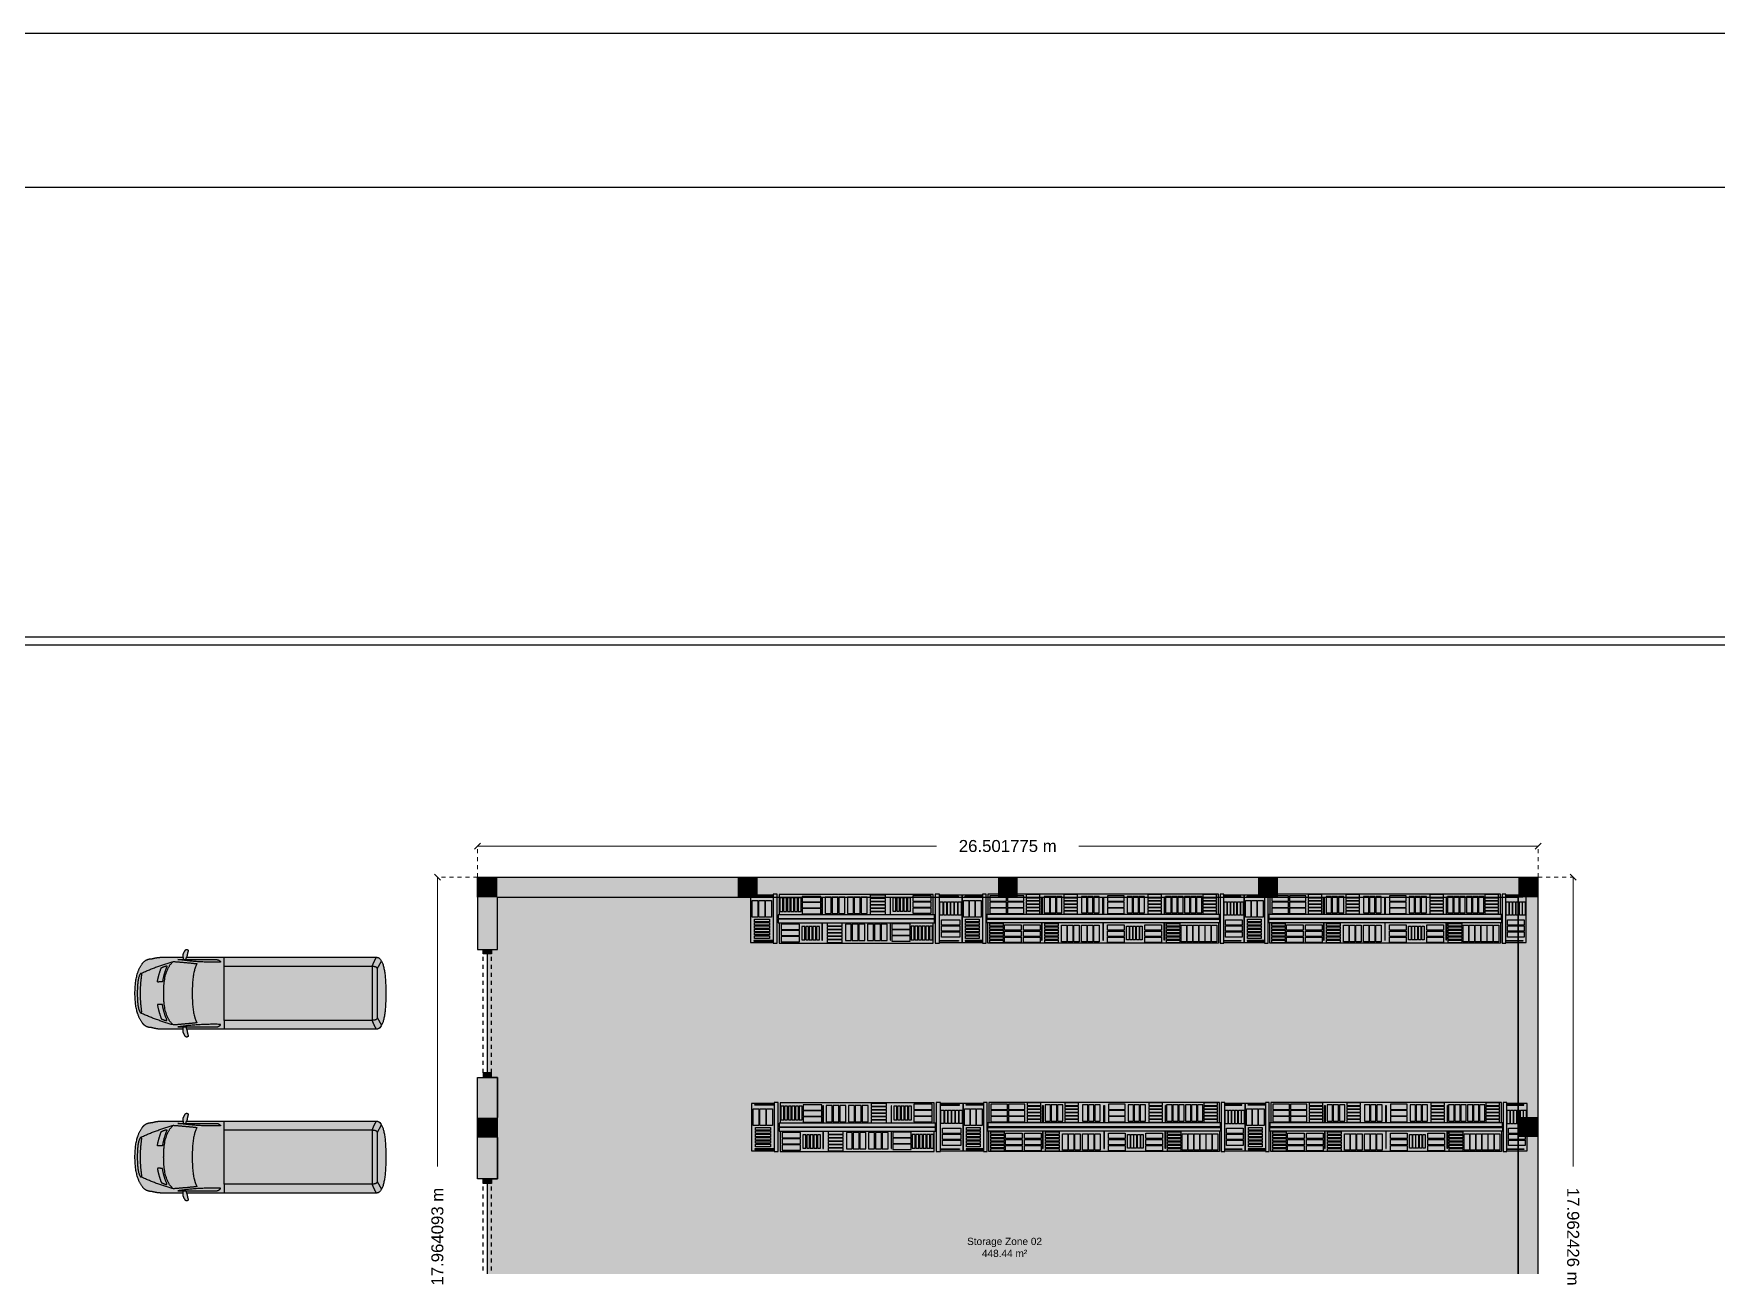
# Model space of a CAD drawing. Header units: metres. Extents: x -17 to 580, y -130 to 19.
# Drawn here: x 54.97 to 97.01, y -24.06 to 6.72 of the extents above; entities that cross this region are included whole.
import ezdxf

# ---------------------------------------------------------------- set-up
doc = ezdxf.new("R2010")
doc.units = ezdxf.units.M
for name, pattern in [('Column 50x50', [0]), ('Dash Line', [0.0009525, 0.000635, -0.0003175]), ('Default Wall', [0]), ('Grey Dimension_ExtLine', [0.0025, 0, -0.0025]), ('Light Grey Page Line', [0]), ('Page Lines', [0]), ('Storage Zone 02', [0]), ('Style Black Lines_4', [0]), ('Style Border  Fill_1', [0]), ('Style Border  Fill_4', [0]), ('Style Grey Lines_2', [0])]:
    doc.linetypes.add(name, pattern=pattern)
for name, color, linetype, true_color in [('Annotations', 7, 'Continuous', 0x7a8bf7), ('Furniture', 7, 'Continuous', 0x7a8bf7), ('Imported blocks', 7, 'Continuous', 0x7a8bf7), ('Page Layout', 7, 'Continuous', 0xe0e0e0), ('Walls', 7, 'Continuous', 0xc7c7c7), ('Zones', 7, 'Continuous', 0x7a8bf7)]:
    doc.layers.add(name, color=color, linetype=linetype, true_color=true_color)
doc.styles.add('Default Tag', font='', dxfattribs={"height": 0.18})
doc.styles.add('Grey Dimension', font='', dxfattribs={"height": 0.3})
doc.styles.get('Default Tag').set_extended_font_data('arial')
doc.styles.get('Grey Dimension').set_extended_font_data('arial')
doc.dimstyles.new('Grey Dimension', dxfattribs={"dimtxt": 0.3, "dimasz": 0.15, "dimexe": 0, "dimexo": 0, "dimgap": 0.25, "dimtad": 0, "dimtih": 1, "dimtoh": 1, "dimdec": 6, "dimrnd": 1e-06, "dimzin": 0, "dimdsep": 46, "dimtxsty": 'Grey Dimension', "dimblk": 'OBLIQUE', "dimcen": 0.09, "dimadec": 0, "dimazin": 0, "dimtfac": 1, "dimtdec": 4, "dimtix": 1, "dimtofl": 0, "dimtmove": 2, "dimatfit": 3, "dimfxl": 1, "dimtolj": 1, "dimtzin": 0, "dimlwd": 5, "dimlwe": 5, "dimarcsym": 0})

# ---------------------------------------------------------------- blocks, each defined once
blk = doc.blocks.new('_Oblique')
at = {"color": 0, "linetype": 'ByBlock', "lineweight": -2}
blk.add_line((-0.5, -0.5), (0.5, 0.5), dxfattribs=at)
blk = doc.blocks.new('*D170')
at = {"layer": 'Annotations', "color": 0, "linetype": 'Grey Dimension_ExtLine', "lineweight": 5}
for p, q in [((66.053, -14.36), (66.053, -13.58)), ((92.555, -14.361), (92.555, -13.581))]:
    blk.add_line(p, q, dxfattribs=at)
at = {"layer": 'Annotations', "color": 0, "lineweight": 5}
for p, q in [((66.053, -13.58), (77.526, -13.58)), ((92.555, -13.581), (81.083, -13.58))]:
    blk.add_line(p, q, dxfattribs=at)
at = {"layer": 'Defpoints', "color": 0}
for p in [(92.555, -13.581), (66.053, -14.36), (92.555, -14.361)]:
    blk.add_point(p, dxfattribs=at)
at = {"layer": 'Annotations', "color": 0, "lineweight": 5, "xscale": 0.15, "yscale": 0.15, "zscale": 0.15}
for p, rotation in [((66.053, -13.58), 179.9973337882142), ((92.555, -13.581), 359.9973337882142)]:
    blk.add_blockref('_Oblique', p, dxfattribs=dict(at, rotation=rotation))
at = {"layer": 'Annotations', "color": 0, "insert": (79.304, -13.58), "char_height": 0.3, "attachment_point": 5, "rotation": 359.9973, "style": 'Grey Dimension'}
blk.add_mtext('\\A1;26.501775 m', dxfattribs=at)
blk = doc.blocks.new('Opening')
at = {"layer": 'Walls', "transparency": 33554483}
for points in [[(-1.5, -0.106), (-1.393, -0.106), (-1.393, 0.106), (-1.5, 0.106), (-1.5, -0.106)], [(1.5, -0.106), (1.393, -0.106), (1.393, 0.106), (1.5, 0.106), (1.5, -0.106)]]:
    blk.add_hatch(color=256, dxfattribs=at).paths.add_polyline_path(points, flags=0)
at = {"layer": 'Walls', "linetype": 'Style Border  Fill_4'}
for points in [[(-1.5, -0.106), (-1.393, -0.106), (-1.393, 0.106), (-1.5, 0.106), (-1.5, -0.106)], [(1.5, -0.106), (1.393, -0.106), (1.393, 0.106), (1.5, 0.106), (1.5, -0.106)]]:
    blk.add_lwpolyline(points, close=True, dxfattribs=at)
at = {"layer": 'Walls', "linetype": 'Dash Line'}
for points in [[(-1.393, 0.106), (1.393, 0.106)], [(-1.393, -0.106), (1.393, -0.106)]]:
    blk.add_lwpolyline(points, dxfattribs=at)
blk = doc.blocks.new('Retail shelving double L')
at = {"layer": 'Imported blocks', "transparency": 33554483}
for points in [[(0.627, 4.234), (0.12, 4.234), (0.12, 3.052), (0.627, 3.052), (0.627, 3.027), (0.72, 3.027), (0.72, 4.258), (0.627, 4.258), (0.627, 4.234)], [(0.76, 3.749), (0.76, 4.257), (6.522, 4.257), (6.522, 3.749), (6.547, 3.749), (6.547, 3.657), (0.736, 3.657), (0.736, 3.749), (0.76, 3.749)], [(6.658, 3.052), (7.165, 3.052), (7.165, 4.234), (6.658, 4.234), (6.658, 4.258), (6.565, 4.258), (6.565, 3.027), (6.658, 3.027), (6.658, 3.052)], [(0.76, 3.536), (0.76, 3.029), (6.522, 3.029), (6.522, 3.536), (6.547, 3.536), (6.547, 3.629), (0.736, 3.629), (0.736, 3.536), (0.76, 3.536)]]:
    blk.add_hatch(color=256, dxfattribs=at).paths.add_polyline_path(points, flags=0)
at = {"layer": 'Imported blocks', "linetype": 'Style Border  Fill_1'}
for points in [[(0.627, 4.234), (0.12, 4.234), (0.12, 3.052), (0.627, 3.052), (0.627, 3.027), (0.72, 3.027), (0.72, 4.258), (0.627, 4.258), (0.627, 4.234)], [(0.76, 3.749), (0.76, 4.257), (6.522, 4.257), (6.522, 3.749), (6.547, 3.749), (6.547, 3.657), (0.736, 3.657), (0.736, 3.749), (0.76, 3.749)], [(6.658, 3.052), (7.165, 3.052), (7.165, 4.234), (6.658, 4.234), (6.658, 4.258), (6.565, 4.258), (6.565, 3.027), (6.658, 3.027), (6.658, 3.052)], [(0.76, 3.536), (0.76, 3.029), (6.522, 3.029), (6.522, 3.536), (6.547, 3.536), (6.547, 3.629), (0.736, 3.629), (0.736, 3.536), (0.76, 3.536)]]:
    blk.add_lwpolyline(points, close=True, dxfattribs=at)
at = {"layer": 'Imported blocks', "linetype": 'Style Black Lines_4'}
for points in [[(0.627, 4.191), (0.199, 4.191), (0.199, 4.204), (0.627, 4.204)], [(0.627, 4.234), (0.627, 3.052)], [(6.658, 3.052), (6.658, 4.234)], [(6.658, 4.191), (7.086, 4.191), (7.086, 4.204), (6.658, 4.204)], [(2.105, 3.749), (2.105, 4.178), (2.118, 4.178), (2.118, 3.749)], [(3.648, 3.749), (3.648, 4.178), (3.635, 4.178), (3.635, 3.749)], [(5.178, 3.749), (5.178, 4.178), (5.165, 4.178), (5.165, 3.749)], [(0.76, 3.749), (6.522, 3.749)], [(0.76, 3.536), (6.522, 3.536)], [(2.105, 3.536), (2.105, 3.108), (2.118, 3.108), (2.118, 3.536)], [(3.648, 3.536), (3.648, 3.108), (3.635, 3.108), (3.635, 3.536)], [(5.178, 3.536), (5.178, 3.108), (5.165, 3.108), (5.165, 3.536)], [(0.627, 3.094), (0.199, 3.094), (0.199, 3.081), (0.627, 3.081)], [(6.658, 3.094), (7.086, 3.094), (7.086, 3.081), (6.658, 3.081)]]:
    blk.add_lwpolyline(points, dxfattribs=at)
at = {"layer": 'Imported blocks', "linetype": 'Style Grey Lines_2'}
for points in [[(0.8, 3.809), (0.8, 4.224), (0.933, 4.224), (0.933, 3.809), (0.8, 3.809)], [(0.953, 3.809), (0.953, 4.224), (1.087, 4.224), (1.087, 3.809), (0.953, 3.809)], [(1.103, 3.809), (1.103, 4.224), (1.237, 4.224), (1.237, 3.809), (1.103, 3.809)], [(1.257, 3.809), (1.257, 4.224), (1.39, 4.224), (1.39, 3.809), (1.257, 3.809)], [(1.41, 3.809), (1.41, 4.224), (1.544, 4.224), (1.544, 3.809), (1.41, 3.809)], [(1.56, 3.809), (1.56, 4.224), (1.694, 4.224), (1.694, 3.809), (1.56, 3.809)], [(2.061, 4.178), (1.724, 4.178), (1.724, 4.244), (2.061, 4.244), (2.061, 4.178)], [(2.599, 4.102), (2.185, 4.102), (2.185, 4.235), (2.599, 4.235), (2.599, 4.102)], [(3.531, 4.102), (3.117, 4.102), (3.117, 4.235), (3.531, 4.235), (3.531, 4.102)], [(3.742, 3.809), (3.742, 4.224), (3.876, 4.224), (3.876, 3.809), (3.742, 3.809)], [(3.896, 3.809), (3.896, 4.224), (4.029, 4.224), (4.029, 3.809), (3.896, 3.809)], [(4.046, 3.809), (4.046, 4.224), (4.18, 4.224), (4.18, 3.809), (4.046, 3.809)], [(4.242, 3.809), (4.242, 4.224), (4.376, 4.224), (4.376, 3.809), (4.242, 3.809)], [(4.396, 3.809), (4.396, 4.224), (4.529, 4.224), (4.529, 3.809), (4.396, 3.809)], [(4.546, 3.809), (4.546, 4.224), (4.679, 4.224), (4.679, 3.809), (4.546, 3.809)], [(5.101, 4.178), (4.764, 4.178), (4.764, 4.244), (5.101, 4.244), (5.101, 4.178)], [(5.632, 4.102), (5.217, 4.102), (5.217, 4.235), (5.632, 4.235), (5.632, 4.102)], [(6.101, 4.102), (5.687, 4.102), (5.687, 4.235), (6.101, 4.235), (6.101, 4.102)], [(6.472, 4.178), (6.135, 4.178), (6.135, 4.244), (6.472, 4.244), (6.472, 4.178)], [(0.168, 4.105), (0.583, 4.105), (0.583, 3.971), (0.168, 3.971), (0.168, 4.105)], [(0.168, 3.951), (0.583, 3.951), (0.583, 3.818), (0.168, 3.818), (0.168, 3.951)], [(0.168, 3.801), (0.583, 3.801), (0.583, 3.668), (0.168, 3.668), (0.168, 3.801)], [(2.061, 4.096), (1.724, 4.096), (1.724, 4.162), (2.061, 4.162), (2.061, 4.096)], [(2.061, 4.012), (1.724, 4.012), (1.724, 4.077), (2.061, 4.077), (2.061, 4.012)], [(2.061, 3.932), (1.724, 3.932), (1.724, 3.998), (2.061, 3.998), (2.061, 3.932)], [(2.061, 3.85), (1.724, 3.85), (1.724, 3.915), (2.061, 3.915), (2.061, 3.85)], [(2.061, 3.765), (1.724, 3.765), (1.724, 3.831), (2.061, 3.831), (2.061, 3.765)], [(2.599, 3.951), (2.185, 3.951), (2.185, 4.085), (2.599, 4.085), (2.599, 3.951)], [(2.599, 3.798), (2.185, 3.798), (2.185, 3.932), (2.599, 3.932), (2.599, 3.798)], [(2.727, 4.171), (2.727, 3.833), (2.662, 3.833), (2.662, 4.171), (2.727, 4.171)], [(2.81, 4.171), (2.81, 3.833), (2.744, 3.833), (2.744, 4.171), (2.81, 4.171)], [(2.894, 4.171), (2.894, 3.833), (2.828, 3.833), (2.828, 4.171), (2.894, 4.171)], [(2.973, 4.171), (2.973, 3.833), (2.908, 3.833), (2.908, 4.171), (2.973, 4.171)], [(3.056, 4.171), (3.056, 3.833), (2.99, 3.833), (2.99, 4.171), (3.056, 4.171)], [(3.531, 3.951), (3.117, 3.951), (3.117, 4.085), (3.531, 4.085), (3.531, 3.951)], [(3.531, 3.798), (3.117, 3.798), (3.117, 3.932), (3.531, 3.932), (3.531, 3.798)], [(5.101, 4.096), (4.764, 4.096), (4.764, 4.162), (5.101, 4.162), (5.101, 4.096)], [(5.101, 4.012), (4.764, 4.012), (4.764, 4.077), (5.101, 4.077), (5.101, 4.012)], [(5.101, 3.932), (4.764, 3.932), (4.764, 3.998), (5.101, 3.998), (5.101, 3.932)], [(5.101, 3.85), (4.764, 3.85), (4.764, 3.915), (5.101, 3.915), (5.101, 3.85)], [(5.101, 3.765), (4.764, 3.765), (4.764, 3.831), (5.101, 3.831), (5.101, 3.765)], [(5.632, 3.951), (5.217, 3.951), (5.217, 4.085), (5.632, 4.085), (5.632, 3.951)], [(5.632, 3.798), (5.217, 3.798), (5.217, 3.932), (5.632, 3.932), (5.632, 3.798)], [(6.101, 3.951), (5.687, 3.951), (5.687, 4.085), (6.101, 4.085), (6.101, 3.951)], [(6.101, 3.798), (5.687, 3.798), (5.687, 3.932), (6.101, 3.932), (6.101, 3.798)], [(6.472, 4.096), (6.135, 4.096), (6.135, 4.162), (6.472, 4.162), (6.472, 4.096)], [(6.472, 4.012), (6.135, 4.012), (6.135, 4.077), (6.472, 4.077), (6.472, 4.012)], [(6.472, 3.932), (6.135, 3.932), (6.135, 3.998), (6.472, 3.998), (6.472, 3.932)], [(6.472, 3.85), (6.135, 3.85), (6.135, 3.915), (6.472, 3.915), (6.472, 3.85)], [(6.472, 3.765), (6.135, 3.765), (6.135, 3.831), (6.472, 3.831), (6.472, 3.765)], [(6.739, 4.135), (7.077, 4.135), (7.077, 4.069), (6.739, 4.069), (6.739, 4.135)], [(6.739, 4.051), (7.077, 4.051), (7.077, 3.985), (6.739, 3.985), (6.739, 4.051)], [(6.739, 3.968), (7.077, 3.968), (7.077, 3.902), (6.739, 3.902), (6.739, 3.968)], [(6.739, 3.889), (7.077, 3.889), (7.077, 3.823), (6.739, 3.823), (6.739, 3.889)], [(6.739, 3.804), (7.077, 3.804), (7.077, 3.739), (6.739, 3.739), (6.739, 3.804)], [(0.204, 3.559), (0.204, 3.221), (0.138, 3.221), (0.138, 3.559), (0.204, 3.559)], [(0.286, 3.559), (0.286, 3.221), (0.22, 3.221), (0.22, 3.559), (0.286, 3.559)], [(0.37, 3.559), (0.37, 3.221), (0.305, 3.221), (0.305, 3.559), (0.37, 3.559)], [(0.45, 3.559), (0.45, 3.221), (0.384, 3.221), (0.384, 3.559), (0.45, 3.559)], [(0.532, 3.559), (0.532, 3.221), (0.466, 3.221), (0.466, 3.559), (0.532, 3.559)], [(0.617, 3.559), (0.617, 3.221), (0.551, 3.221), (0.551, 3.559), (0.617, 3.559)], [(0.811, 3.454), (1.149, 3.454), (1.149, 3.52), (0.811, 3.52), (0.811, 3.454)], [(0.811, 3.372), (1.149, 3.372), (1.149, 3.438), (0.811, 3.438), (0.811, 3.372)], [(1.171, 3.5), (1.171, 3.085), (1.304, 3.085), (1.304, 3.5), (1.171, 3.5)], [(1.324, 3.5), (1.324, 3.085), (1.458, 3.085), (1.458, 3.5), (1.324, 3.5)], [(1.474, 3.5), (1.474, 3.085), (1.608, 3.085), (1.608, 3.5), (1.474, 3.5)], [(1.64, 3.5), (1.64, 3.085), (1.774, 3.085), (1.774, 3.5), (1.64, 3.5)], [(1.794, 3.5), (1.794, 3.085), (1.927, 3.085), (1.927, 3.5), (1.794, 3.5)], [(1.944, 3.5), (1.944, 3.085), (2.078, 3.085), (2.078, 3.5), (1.944, 3.5)], [(2.182, 3.454), (2.52, 3.454), (2.52, 3.52), (2.182, 3.52), (2.182, 3.454)], [(2.182, 3.372), (2.52, 3.372), (2.52, 3.438), (2.182, 3.438), (2.182, 3.372)], [(2.604, 3.5), (2.604, 3.085), (2.738, 3.085), (2.738, 3.5), (2.604, 3.5)], [(2.757, 3.5), (2.757, 3.085), (2.891, 3.085), (2.891, 3.5), (2.757, 3.5)], [(2.908, 3.5), (2.908, 3.085), (3.041, 3.085), (3.041, 3.5), (2.908, 3.5)], [(3.115, 3.377), (3.529, 3.377), (3.529, 3.511), (3.115, 3.511), (3.115, 3.377)], [(3.741, 3.5), (3.741, 3.085), (3.875, 3.085), (3.875, 3.5), (3.741, 3.5)], [(3.895, 3.5), (3.895, 3.085), (4.028, 3.085), (4.028, 3.5), (3.895, 3.5)], [(4.045, 3.5), (4.045, 3.085), (4.178, 3.085), (4.178, 3.5), (4.045, 3.5)], [(4.282, 3.454), (4.62, 3.454), (4.62, 3.52), (4.282, 3.52), (4.282, 3.454)], [(4.282, 3.372), (4.62, 3.372), (4.62, 3.438), (4.282, 3.438), (4.282, 3.372)], [(4.673, 3.5), (4.673, 3.085), (4.806, 3.085), (4.806, 3.5), (4.673, 3.5)], [(4.826, 3.5), (4.826, 3.085), (4.96, 3.085), (4.96, 3.5), (4.826, 3.5)], [(4.976, 3.5), (4.976, 3.085), (5.11, 3.085), (5.11, 3.5), (4.976, 3.5)], [(5.222, 3.454), (5.56, 3.454), (5.56, 3.52), (5.222, 3.52), (5.222, 3.454)], [(5.222, 3.372), (5.56, 3.372), (5.56, 3.438), (5.222, 3.438), (5.222, 3.372)], [(5.618, 3.377), (6.032, 3.377), (6.032, 3.511), (5.618, 3.511), (5.618, 3.377)], [(6.058, 3.377), (6.472, 3.377), (6.472, 3.511), (6.058, 3.511), (6.058, 3.377)], [(6.691, 3.192), (6.691, 3.606), (6.825, 3.606), (6.825, 3.192), (6.691, 3.192)], [(6.739, 3.722), (7.077, 3.722), (7.077, 3.656), (6.739, 3.656), (6.739, 3.722)], [(6.845, 3.192), (6.845, 3.606), (6.978, 3.606), (6.978, 3.192), (6.845, 3.192)], [(6.995, 3.192), (6.995, 3.606), (7.128, 3.606), (7.128, 3.192), (6.995, 3.192)], [(0.811, 3.287), (1.149, 3.287), (1.149, 3.353), (0.811, 3.353), (0.811, 3.287)], [(0.811, 3.208), (1.149, 3.208), (1.149, 3.274), (0.811, 3.274), (0.811, 3.208)], [(0.811, 3.126), (1.149, 3.126), (1.149, 3.191), (0.811, 3.191), (0.811, 3.126)], [(0.811, 3.041), (1.149, 3.041), (1.149, 3.107), (0.811, 3.107), (0.811, 3.041)], [(2.182, 3.287), (2.52, 3.287), (2.52, 3.353), (2.182, 3.353), (2.182, 3.287)], [(2.182, 3.208), (2.52, 3.208), (2.52, 3.274), (2.182, 3.274), (2.182, 3.208)], [(2.182, 3.126), (2.52, 3.126), (2.52, 3.191), (2.182, 3.191), (2.182, 3.126)], [(2.182, 3.041), (2.52, 3.041), (2.52, 3.107), (2.182, 3.107), (2.182, 3.041)], [(3.115, 3.227), (3.529, 3.227), (3.529, 3.361), (3.115, 3.361), (3.115, 3.227)], [(3.115, 3.074), (3.529, 3.074), (3.529, 3.207), (3.115, 3.207), (3.115, 3.074)], [(4.282, 3.287), (4.62, 3.287), (4.62, 3.353), (4.282, 3.353), (4.282, 3.287)], [(4.282, 3.208), (4.62, 3.208), (4.62, 3.274), (4.282, 3.274), (4.282, 3.208)], [(4.282, 3.126), (4.62, 3.126), (4.62, 3.191), (4.282, 3.191), (4.282, 3.126)], [(4.282, 3.041), (4.62, 3.041), (4.62, 3.107), (4.282, 3.107), (4.282, 3.041)], [(5.222, 3.287), (5.56, 3.287), (5.56, 3.353), (5.222, 3.353), (5.222, 3.287)], [(5.222, 3.208), (5.56, 3.208), (5.56, 3.274), (5.222, 3.274), (5.222, 3.208)], [(5.222, 3.126), (5.56, 3.126), (5.56, 3.191), (5.222, 3.191), (5.222, 3.126)], [(5.222, 3.041), (5.56, 3.041), (5.56, 3.107), (5.222, 3.107), (5.222, 3.041)], [(5.618, 3.227), (6.032, 3.227), (6.032, 3.361), (5.618, 3.361), (5.618, 3.227)], [(5.618, 3.074), (6.032, 3.074), (6.032, 3.207), (5.618, 3.207), (5.618, 3.074)], [(6.058, 3.227), (6.472, 3.227), (6.472, 3.361), (6.058, 3.361), (6.058, 3.227)], [(6.058, 3.074), (6.472, 3.074), (6.472, 3.207), (6.058, 3.207), (6.058, 3.074)]]:
    blk.add_lwpolyline(points, close=True, dxfattribs=at)
blk = doc.blocks.new('*D196')
at = {"layer": 'Annotations', "color": 0, "linetype": 'Grey Dimension_ExtLine', "lineweight": 5}
for p, q in [((92.555, -14.361), (93.429, -14.361)), ((92.555, -32.323), (93.429, -32.323))]:
    blk.add_line(p, q, dxfattribs=at)
at = {"layer": 'Annotations', "color": 0, "lineweight": 5}
for p, q in [((93.429, -14.361), (93.429, -21.585)), ((93.429, -32.323), (93.429, -25.099))]:
    blk.add_line(p, q, dxfattribs=at)
at = {"layer": 'Defpoints', "color": 0}
for p in [(92.555, -14.361), (92.555, -32.323), (93.429, -32.323)]:
    blk.add_point(p, dxfattribs=at)
at = {"layer": 'Annotations', "color": 0, "lineweight": 5, "xscale": 0.15, "yscale": 0.15, "zscale": 0.15}
for p, rotation in [((93.429, -14.361), 89.99999999999997), ((93.429, -32.323), 269.9999999999999)]:
    blk.add_blockref('_Oblique', p, dxfattribs=dict(at, rotation=rotation))
at = {"layer": 'Annotations', "color": 0, "insert": (93.429, -23.342), "char_height": 0.3, "attachment_point": 5, "rotation": 270, "style": 'Grey Dimension'}
blk.add_mtext('\\A1;17.962426 m', dxfattribs=at)
blk = doc.blocks.new('Retail shelving double M')
at = {"layer": 'Imported blocks', "transparency": 33554483}
for points in [[(0.627, 3.086), (0.12, 3.086), (0.12, 1.904), (0.627, 1.904), (0.627, 1.879), (0.72, 1.879), (0.72, 3.11), (0.627, 3.11), (0.627, 3.086)], [(4.223, 2.6), (4.223, 3.108), (0.766, 3.108), (0.766, 2.6), (0.741, 2.6), (0.741, 2.508), (4.247, 2.508), (4.247, 2.6), (4.223, 2.6)], [(4.362, 1.904), (4.869, 1.904), (4.869, 3.086), (4.362, 3.086), (4.362, 3.11), (4.269, 3.11), (4.269, 1.879), (4.362, 1.879), (4.362, 1.904)], [(0.766, 2.396), (0.766, 1.889), (4.223, 1.889), (4.223, 2.396), (4.247, 2.396), (4.247, 2.489), (0.741, 2.489), (0.741, 2.396), (0.766, 2.396)]]:
    blk.add_hatch(color=256, dxfattribs=at).paths.add_polyline_path(points, flags=0)
at = {"layer": 'Imported blocks', "linetype": 'Style Border  Fill_1'}
for points in [[(0.627, 3.086), (0.12, 3.086), (0.12, 1.904), (0.627, 1.904), (0.627, 1.879), (0.72, 1.879), (0.72, 3.11), (0.627, 3.11), (0.627, 3.086)], [(4.223, 2.6), (4.223, 3.108), (0.766, 3.108), (0.766, 2.6), (0.741, 2.6), (0.741, 2.508), (4.247, 2.508), (4.247, 2.6), (4.223, 2.6)], [(4.362, 1.904), (4.869, 1.904), (4.869, 3.086), (4.362, 3.086), (4.362, 3.11), (4.269, 3.11), (4.269, 1.879), (4.362, 1.879), (4.362, 1.904)], [(0.766, 2.396), (0.766, 1.889), (4.223, 1.889), (4.223, 2.396), (4.247, 2.396), (4.247, 2.489), (0.741, 2.489), (0.741, 2.396), (0.766, 2.396)]]:
    blk.add_lwpolyline(points, close=True, dxfattribs=at)
at = {"layer": 'Imported blocks', "linetype": 'Style Black Lines_4'}
for points in [[(0.627, 3.043), (0.199, 3.043), (0.199, 3.056), (0.627, 3.056)], [(0.627, 3.086), (0.627, 1.904)], [(1.736, 2.6), (1.736, 3.029), (1.722, 3.029), (1.722, 2.6)], [(3.267, 2.6), (3.267, 3.029), (3.253, 3.029), (3.253, 2.6)], [(4.362, 1.904), (4.362, 3.086)], [(4.362, 3.043), (4.79, 3.043), (4.79, 3.056), (4.362, 3.056)], [(4.223, 2.6), (0.766, 2.6)], [(0.766, 2.396), (4.223, 2.396)], [(1.722, 2.396), (1.722, 1.968), (1.736, 1.968), (1.736, 2.396)], [(3.253, 2.396), (3.253, 1.968), (3.267, 1.968), (3.267, 2.396)], [(0.627, 1.946), (0.199, 1.946), (0.199, 1.933), (0.627, 1.933)], [(4.362, 1.946), (4.79, 1.946), (4.79, 1.933), (4.362, 1.933)]]:
    blk.add_lwpolyline(points, dxfattribs=at)
at = {"layer": 'Imported blocks', "linetype": 'Style Grey Lines_2'}
for points in [[(1.697, 3.058), (1.282, 3.058), (1.282, 2.925), (1.697, 2.925), (1.697, 3.058)], [(1.935, 2.629), (1.935, 3.043), (1.801, 3.043), (1.801, 2.629), (1.935, 2.629)], [(2.085, 2.629), (2.085, 3.043), (1.952, 3.043), (1.952, 2.629), (2.085, 2.629)], [(2.239, 2.629), (2.239, 3.043), (2.105, 3.043), (2.105, 2.629), (2.239, 2.629)], [(2.435, 2.629), (2.435, 3.043), (2.301, 3.043), (2.301, 2.629), (2.435, 2.629)], [(2.585, 2.629), (2.585, 3.043), (2.451, 3.043), (2.451, 2.629), (2.585, 2.629)], [(2.738, 2.629), (2.738, 3.043), (2.605, 3.043), (2.605, 2.629), (2.738, 2.629)], [(3.149, 3.087), (2.811, 3.087), (2.811, 3.021), (3.149, 3.021), (3.149, 3.087)], [(3.383, 2.686), (3.383, 3.024), (3.317, 3.024), (3.317, 2.686), (3.383, 2.686)], [(3.467, 2.686), (3.467, 3.024), (3.402, 3.024), (3.402, 2.686), (3.467, 2.686)], [(3.547, 2.686), (3.547, 3.024), (3.481, 3.024), (3.481, 2.686), (3.547, 2.686)], [(3.629, 2.686), (3.629, 3.024), (3.563, 3.024), (3.563, 2.686), (3.629, 2.686)], [(3.713, 2.686), (3.713, 3.024), (3.648, 3.024), (3.648, 2.686), (3.713, 2.686)], [(4.178, 3.073), (3.764, 3.073), (3.764, 2.939), (4.178, 2.939), (4.178, 3.073)], [(0.583, 2.823), (0.168, 2.823), (0.168, 2.957), (0.583, 2.957), (0.583, 2.823)], [(0.583, 2.673), (0.168, 2.673), (0.168, 2.807), (0.583, 2.807), (0.583, 2.673)], [(0.583, 2.52), (0.168, 2.52), (0.168, 2.653), (0.583, 2.653), (0.583, 2.52)], [(0.848, 2.683), (0.848, 3.02), (0.782, 3.02), (0.782, 2.683), (0.848, 2.683)], [(0.93, 2.683), (0.93, 3.02), (0.865, 3.02), (0.865, 2.683), (0.93, 2.683)], [(1.015, 2.683), (1.015, 3.02), (0.949, 3.02), (0.949, 2.683), (1.015, 2.683)], [(1.094, 2.683), (1.094, 3.02), (1.028, 3.02), (1.028, 2.683), (1.094, 2.683)], [(1.176, 2.683), (1.176, 3.02), (1.111, 3.02), (1.111, 2.683), (1.176, 2.683)], [(1.261, 2.683), (1.261, 3.02), (1.195, 3.02), (1.195, 2.683), (1.261, 2.683)], [(1.697, 2.905), (1.282, 2.905), (1.282, 2.771), (1.697, 2.771), (1.697, 2.905)], [(1.697, 2.755), (1.282, 2.755), (1.282, 2.621), (1.697, 2.621), (1.697, 2.755)], [(3.149, 3.003), (2.811, 3.003), (2.811, 2.937), (3.149, 2.937), (3.149, 3.003)], [(3.149, 2.92), (2.811, 2.92), (2.811, 2.855), (3.149, 2.855), (3.149, 2.92)], [(3.149, 2.841), (2.811, 2.841), (2.811, 2.775), (3.149, 2.775), (3.149, 2.841)], [(3.149, 2.757), (2.811, 2.757), (2.811, 2.691), (3.149, 2.691), (3.149, 2.757)], [(3.149, 2.674), (2.811, 2.674), (2.811, 2.608), (3.149, 2.608), (3.149, 2.674)], [(4.178, 2.919), (3.764, 2.919), (3.764, 2.786), (4.178, 2.786), (4.178, 2.919)], [(4.178, 2.769), (3.764, 2.769), (3.764, 2.635), (4.178, 2.635), (4.178, 2.769)], [(4.443, 2.987), (4.781, 2.987), (4.781, 2.921), (4.443, 2.921), (4.443, 2.987)], [(4.443, 2.902), (4.781, 2.902), (4.781, 2.837), (4.443, 2.837), (4.443, 2.902)], [(4.443, 2.82), (4.781, 2.82), (4.781, 2.754), (4.443, 2.754), (4.443, 2.82)], [(4.443, 2.741), (4.781, 2.741), (4.781, 2.675), (4.443, 2.675), (4.443, 2.741)], [(4.443, 2.656), (4.781, 2.656), (4.781, 2.591), (4.443, 2.591), (4.443, 2.656)], [(0.204, 2.41), (0.204, 2.073), (0.138, 2.073), (0.138, 2.41), (0.204, 2.41)], [(0.286, 2.41), (0.286, 2.073), (0.22, 2.073), (0.22, 2.41), (0.286, 2.41)], [(0.37, 2.41), (0.37, 2.073), (0.305, 2.073), (0.305, 2.41), (0.37, 2.41)], [(0.45, 2.41), (0.45, 2.073), (0.384, 2.073), (0.384, 2.41), (0.45, 2.41)], [(0.532, 2.41), (0.532, 2.073), (0.466, 2.073), (0.466, 2.41), (0.532, 2.41)], [(0.617, 2.41), (0.617, 2.073), (0.551, 2.073), (0.551, 2.41), (0.617, 2.41)], [(0.81, 2.228), (1.225, 2.228), (1.225, 2.361), (0.81, 2.361), (0.81, 2.228)], [(1.275, 2.311), (1.275, 1.973), (1.341, 1.973), (1.341, 2.311), (1.275, 2.311)], [(1.36, 2.311), (1.36, 1.973), (1.425, 1.973), (1.425, 2.311), (1.36, 2.311)], [(1.442, 2.311), (1.442, 1.973), (1.508, 1.973), (1.508, 2.311), (1.442, 2.311)], [(1.522, 2.311), (1.522, 1.973), (1.587, 1.973), (1.587, 2.311), (1.522, 2.311)], [(1.606, 2.311), (1.606, 1.973), (1.672, 1.973), (1.672, 2.311), (1.606, 2.311)], [(1.84, 2.323), (2.178, 2.323), (2.178, 2.389), (1.84, 2.389), (1.84, 2.323)], [(1.84, 2.24), (2.178, 2.24), (2.178, 2.306), (1.84, 2.306), (1.84, 2.24)], [(2.251, 2.368), (2.251, 1.954), (2.384, 1.954), (2.384, 2.368), (2.251, 2.368)], [(2.404, 2.368), (2.404, 1.954), (2.538, 1.954), (2.538, 2.368), (2.404, 2.368)], [(2.554, 2.368), (2.554, 1.954), (2.688, 1.954), (2.688, 2.368), (2.554, 2.368)], [(2.75, 2.368), (2.75, 1.954), (2.884, 1.954), (2.884, 2.368), (2.75, 2.368)], [(2.904, 2.368), (2.904, 1.954), (3.037, 1.954), (3.037, 2.368), (2.904, 2.368)], [(3.054, 2.368), (3.054, 1.954), (3.188, 1.954), (3.188, 2.368), (3.054, 2.368)], [(3.292, 2.242), (3.706, 2.242), (3.706, 2.376), (3.292, 2.376), (3.292, 2.242)], [(3.728, 2.314), (3.728, 1.977), (3.794, 1.977), (3.794, 2.314), (3.728, 2.314)], [(3.812, 2.314), (3.812, 1.977), (3.878, 1.977), (3.878, 2.314), (3.812, 2.314)], [(3.895, 2.314), (3.895, 1.977), (3.961, 1.977), (3.961, 2.314), (3.895, 2.314)], [(3.974, 2.314), (3.974, 1.977), (4.04, 1.977), (4.04, 2.314), (3.974, 2.314)], [(4.059, 2.314), (4.059, 1.977), (4.124, 1.977), (4.124, 2.314), (4.059, 2.314)], [(4.141, 2.314), (4.141, 1.977), (4.207, 1.977), (4.207, 2.314), (4.141, 2.314)], [(4.395, 2.044), (4.395, 2.458), (4.529, 2.458), (4.529, 2.044), (4.395, 2.044)], [(4.443, 2.574), (4.781, 2.574), (4.781, 2.508), (4.443, 2.508), (4.443, 2.574)], [(4.549, 2.044), (4.549, 2.458), (4.682, 2.458), (4.682, 2.044), (4.549, 2.044)], [(4.699, 2.044), (4.699, 2.458), (4.832, 2.458), (4.832, 2.044), (4.699, 2.044)], [(0.81, 2.078), (1.225, 2.078), (1.225, 2.211), (0.81, 2.211), (0.81, 2.078)], [(0.81, 1.924), (1.225, 1.924), (1.225, 2.058), (0.81, 2.058), (0.81, 1.924)], [(1.84, 2.156), (2.178, 2.156), (2.178, 2.222), (1.84, 2.222), (1.84, 2.156)], [(1.84, 2.077), (2.178, 2.077), (2.178, 2.142), (1.84, 2.142), (1.84, 2.077)], [(1.84, 1.994), (2.178, 1.994), (2.178, 2.06), (1.84, 2.06), (1.84, 1.994)], [(1.84, 1.91), (2.178, 1.91), (2.178, 1.976), (1.84, 1.976), (1.84, 1.91)], [(3.292, 2.092), (3.706, 2.092), (3.706, 2.226), (3.292, 2.226), (3.292, 2.092)], [(3.292, 1.939), (3.706, 1.939), (3.706, 2.072), (3.292, 2.072), (3.292, 1.939)]]:
    blk.add_lwpolyline(points, close=True, dxfattribs=at)
blk = doc.blocks.new('Van')
at = {"layer": 'Imported blocks', "transparency": 33554483}
h = blk.add_hatch(color=256, dxfattribs=at)
edge = h.paths.add_edge_path(flags=0)
edge.add_spline(control_points=[(4.154, 0.359), (4.154, 0.12), (3.254, 0.12)], knot_values=[0, 0, 0, 1, 1, 1], degree=2, periodic=0)
edge.add_spline(control_points=[(3.254, 0.12), (2.354, 0.12), (2.354, 0.359)], knot_values=[0, 0, 0, 1, 1, 1], degree=2, periodic=0)
edge.add_spline(control_points=[(2.354, 0.359), (2.354, 2.729), (2.354, 5.099)], knot_values=[0, 0, 0, 1, 1, 1], degree=2, periodic=0)
edge.add_spline(control_points=[(2.354, 5.099), (2.344, 5.095), (2.334, 5.09)], knot_values=[0, 0, 0, 1, 1, 1], degree=2, periodic=0)
edge.add_spline(control_points=[(2.334, 5.09), (2.261, 5.078), (2.189, 5.058)], knot_values=[0, 0, 0, 1, 1, 1], degree=2, periodic=0)
edge.add_spline(control_points=[(2.189, 5.058), (2.167, 5.063), (2.16, 5.085)], knot_values=[0, 0, 0, 1, 1, 1], degree=2, periodic=0)
edge.add_spline(control_points=[(2.16, 5.085), (2.154, 5.107), (2.17, 5.123)], knot_values=[0, 0, 0, 1, 1, 1], degree=2, periodic=0)
edge.add_spline(control_points=[(2.17, 5.123), (2.224, 5.162), (2.287, 5.184)], knot_values=[0, 0, 0, 1, 1, 1], degree=2, periodic=0)
edge.add_spline(control_points=[(2.287, 5.184), (2.32, 5.188), (2.354, 5.188)], knot_values=[0, 0, 0, 1, 1, 1], degree=2, periodic=0)
edge.add_spline(control_points=[(2.354, 5.188), (2.354, 5.445), (2.354, 5.703)], knot_values=[0, 0, 0, 1, 1, 1], degree=2, periodic=0)
edge.add_spline(control_points=[(2.354, 5.703), (2.354, 5.838), (2.394, 5.966)], knot_values=[0, 0, 0, 1, 1, 1], degree=2, periodic=0)
edge.add_spline(control_points=[(2.394, 5.966), (2.394, 6.122), (2.522, 6.212)], knot_values=[0, 0, 0, 1, 1, 1], degree=2, periodic=0)
edge.add_spline(control_points=[(2.522, 6.212), (2.774, 6.388), (3.254, 6.388)], knot_values=[0, 0, 0, 1, 1, 1], degree=2, periodic=0)
edge.add_spline(control_points=[(3.254, 6.388), (3.734, 6.388), (3.987, 6.212)], knot_values=[0, 0, 0, 1, 1, 1], degree=2, periodic=0)
edge.add_spline(control_points=[(3.987, 6.212), (4.114, 6.122), (4.115, 5.966)], knot_values=[0, 0, 0, 1, 1, 1], degree=2, periodic=0)
edge.add_spline(control_points=[(4.115, 5.966), (4.154, 5.838), (4.154, 5.703)], knot_values=[0, 0, 0, 1, 1, 1], degree=2, periodic=0)
edge.add_spline(control_points=[(4.154, 5.703), (4.154, 5.445), (4.154, 5.188)], knot_values=[0, 0, 0, 1, 1, 1], degree=2, periodic=0)
edge.add_spline(control_points=[(4.154, 5.188), (4.188, 5.188), (4.222, 5.184)], knot_values=[0, 0, 0, 1, 1, 1], degree=2, periodic=0)
edge.add_spline(control_points=[(4.222, 5.184), (4.285, 5.162), (4.338, 5.123)], knot_values=[0, 0, 0, 1, 1, 1], degree=2, periodic=0)
edge.add_spline(control_points=[(4.338, 5.123), (4.354, 5.107), (4.348, 5.085)], knot_values=[0, 0, 0, 1, 1, 1], degree=2, periodic=0)
edge.add_spline(control_points=[(4.348, 5.085), (4.342, 5.063), (4.319, 5.058)], knot_values=[0, 0, 0, 1, 1, 1], degree=2, periodic=0)
edge.add_spline(control_points=[(4.319, 5.058), (4.248, 5.078), (4.174, 5.09)], knot_values=[0, 0, 0, 1, 1, 1], degree=2, periodic=0)
edge.add_spline(control_points=[(4.174, 5.09), (4.164, 5.095), (4.154, 5.099)], knot_values=[0, 0, 0, 1, 1, 1], degree=2, periodic=0)
edge.add_spline(control_points=[(4.154, 5.099), (4.154, 2.729), (4.154, 0.359)], knot_values=[0, 0, 0, 1, 1, 1], degree=2, periodic=0)
at = {"layer": 'Imported blocks', "linetype": 'Style Black Lines_4'}
for points in [[(2.412, 5.315), (2.412, 4.367)], [(4.096, 5.315), (4.096, 4.367)], [(2.577, 4.161), (2.354, 4.161)], [(3.931, 4.161), (4.154, 4.161)], [(2.646, 0.335), (2.453, 0.229)], [(3.862, 0.335), (4.056, 0.229)]]:
    blk.add_lwpolyline(points, dxfattribs=at)
at = {"layer": 'Imported blocks'}
for points in [[(2.522, 6.212), (2.774, 6.388), (3.254, 6.388)], [(3.254, 6.33), (2.869, 6.33), (2.763, 6.251)], [(3.254, 6.388), (3.734, 6.388), (3.987, 6.212)], [(3.745, 6.251), (3.639, 6.33), (3.254, 6.33)], [(2.354, 5.703), (2.354, 5.838), (2.394, 5.966)], [(2.394, 5.966), (2.394, 6.122), (2.522, 6.212)], [(2.462, 5.429), (2.58, 5.852), (2.763, 6.251)], [(2.763, 6.251), (2.762, 6.237), (2.772, 6.227)], [(2.772, 6.227), (2.782, 6.217), (2.796, 6.217)], [(2.796, 6.217), (3.024, 6.251), (3.254, 6.251)], [(3.254, 6.251), (3.484, 6.251), (3.712, 6.217)], [(3.712, 6.217), (3.726, 6.217), (3.736, 6.227)], [(3.736, 6.227), (3.746, 6.237), (3.745, 6.251)], [(3.745, 6.251), (3.929, 5.852), (4.047, 5.429)], [(3.987, 6.212), (4.114, 6.122), (4.115, 5.966)], [(4.115, 5.966), (4.154, 5.838), (4.154, 5.703)], [(2.354, 5.188), (2.354, 5.445), (2.354, 5.703)], [(2.462, 5.429), (2.657, 5.671), (3.254, 5.671)], [(2.615, 5.725), (2.585, 5.668), (2.57, 5.605)], [(2.57, 5.605), (2.568, 5.597), (2.574, 5.592)], [(2.574, 5.592), (2.58, 5.587), (2.588, 5.59)], [(2.588, 5.59), (2.767, 5.669), (2.961, 5.698)], [(2.622, 5.731), (2.617, 5.729), (2.615, 5.725)], [(2.958, 5.826), (2.786, 5.794), (2.622, 5.731)], [(2.969, 5.823), (2.964, 5.827), (2.958, 5.826)], [(2.961, 5.698), (2.972, 5.699), (2.972, 5.71)], [(2.974, 5.813), (2.974, 5.819), (2.969, 5.823)], [(2.972, 5.71), (2.972, 5.761), (2.974, 5.813)], [(3.254, 5.671), (3.852, 5.671), (4.047, 5.429)], [(3.535, 5.813), (3.535, 5.819), (3.539, 5.823)], [(3.536, 5.71), (3.536, 5.761), (3.535, 5.813)], [(3.547, 5.698), (3.536, 5.699), (3.536, 5.71)], [(3.539, 5.823), (3.544, 5.827), (3.55, 5.826)], [(3.921, 5.59), (3.741, 5.669), (3.547, 5.698)], [(3.55, 5.826), (3.723, 5.794), (3.886, 5.731)], [(3.886, 5.731), (3.891, 5.729), (3.893, 5.725)], [(3.893, 5.725), (3.923, 5.668), (3.938, 5.605)], [(3.934, 5.592), (3.928, 5.587), (3.921, 5.59)], [(3.938, 5.605), (3.94, 5.597), (3.934, 5.592)], [(4.154, 5.703), (4.154, 5.445), (4.154, 5.188)], [(2.16, 5.085), (2.154, 5.107), (2.17, 5.123)], [(2.189, 5.058), (2.167, 5.063), (2.16, 5.085)], [(2.17, 5.123), (2.224, 5.162), (2.287, 5.184)], [(2.334, 5.09), (2.261, 5.078), (2.189, 5.058)], [(2.287, 5.184), (2.32, 5.188), (2.354, 5.188)], [(2.354, 5.099), (2.344, 5.095), (2.334, 5.09)], [(2.354, 5.188), (2.383, 5.188), (2.412, 5.184)], [(2.412, 5.113), (2.382, 5.109), (2.354, 5.099)], [(2.354, 0.359), (2.354, 2.729), (2.354, 5.099)], [(2.476, 4.268), (2.49, 4.794), (2.412, 5.315)], [(2.515, 4.84), (2.483, 5.134), (2.462, 5.429)], [(4.047, 5.429), (4.026, 5.134), (3.994, 4.84)], [(4.033, 4.268), (4.018, 4.794), (4.096, 5.315)], [(4.154, 5.188), (4.125, 5.188), (4.096, 5.184)], [(4.096, 5.113), (4.126, 5.109), (4.154, 5.099)], [(4.154, 5.188), (4.188, 5.188), (4.222, 5.184)], [(4.174, 5.09), (4.164, 5.095), (4.154, 5.099)], [(4.154, 5.099), (4.154, 2.729), (4.154, 0.359)], [(4.319, 5.058), (4.248, 5.078), (4.174, 5.09)], [(4.222, 5.184), (4.285, 5.162), (4.338, 5.123)], [(4.348, 5.085), (4.342, 5.063), (4.319, 5.058)], [(4.338, 5.123), (4.354, 5.107), (4.348, 5.085)], [(3.254, 4.958), (2.729, 4.958), (2.515, 4.84)], [(3.994, 4.84), (3.779, 4.958), (3.254, 4.958)], [(2.412, 4.367), (2.411, 4.328), (2.429, 4.294)], [(2.429, 4.294), (2.475, 4.218), (2.476, 4.268)], [(4.08, 4.294), (4.034, 4.218), (4.033, 4.268)], [(4.096, 4.367), (4.097, 4.328), (4.08, 4.294)], [(2.577, 0.465), (2.577, 2.313), (2.577, 4.161)], [(2.577, 4.161), (3.254, 4.161), (3.931, 4.161)], [(3.931, 4.161), (3.931, 2.313), (3.931, 0.465)], [(2.577, 0.465), (2.461, 0.422), (2.354, 0.359)], [(2.646, 0.335), (2.577, 0.335), (2.577, 0.465)], [(3.931, 0.465), (3.254, 0.465), (2.577, 0.465)], [(3.931, 0.465), (3.931, 0.335), (3.862, 0.335)], [(4.154, 0.359), (4.047, 0.422), (3.931, 0.465)], [(3.254, 0.12), (2.354, 0.12), (2.354, 0.359)], [(3.862, 0.335), (3.254, 0.335), (2.646, 0.335)], [(4.154, 0.359), (4.154, 0.12), (3.254, 0.12)]]:
    blk.add_open_spline(points, degree=2, dxfattribs=at)
blk = doc.blocks.new('Page layout horizontal1')
at = {"layer": 'Imported blocks', "linetype": 'Page Lines'}
blk.add_lwpolyline([(-21, -14.835), (21, -14.835), (21, 14.835), (-21, 14.835), (-21, -14.835)], close=True, dxfattribs=at)
at = {"layer": 'Imported blocks', "linetype": 'Light Grey Page Line'}
blk.add_lwpolyline([(-20.0598, -11.4881), (-20.1047, 13.9996), (20.1308, 13.9996), (20.1308, -11.4881)], dxfattribs=at)
blk = doc.blocks.new('*D233')
at = {"layer": 'Annotations', "color": 0, "linetype": 'Grey Dimension_ExtLine', "lineweight": 5}
for p, q in [((66.053, -14.36), (65.055, -14.36)), ((66.053, -32.324), (65.055, -32.324))]:
    blk.add_line(p, q, dxfattribs=at)
at = {"layer": 'Annotations', "color": 0, "lineweight": 5}
for p, q in [((65.055, -14.36), (65.055, -21.584)), ((65.055, -32.324), (65.055, -25.099))]:
    blk.add_line(p, q, dxfattribs=at)
at = {"layer": 'Defpoints', "color": 0}
for p in [(65.055, -14.36), (66.053, -14.36), (66.053, -32.324)]:
    blk.add_point(p, dxfattribs=at)
at = {"layer": 'Annotations', "color": 0, "lineweight": 5, "xscale": 0.15, "yscale": 0.15, "zscale": 0.15}
for p, rotation in [((65.055, -14.36), 90), ((65.055, -32.324), 270)]:
    blk.add_blockref('_Oblique', p, dxfattribs=dict(at, rotation=rotation))
at = {"layer": 'Annotations', "color": 0, "insert": (65.055, -23.342), "char_height": 0.3, "attachment_point": 5, "rotation": 90, "style": 'Grey Dimension'}
blk.add_mtext('\\A1;17.964093 m', dxfattribs=at)

msp = doc.modelspace()

# ---------------------------------------------------------------- hatches: boundary and pattern name
at = {"layer": 'Walls', "transparency": 33554483}
for points in [[(66.0534062, -14.8595581), (66.0534062, -14.3595581), (92.0530025, -14.3595581), (92.0530025, -14.8595581), (86.0551815, -14.8595581), (86.0551815, -14.3607913), (85.5567743, -14.3607913), (85.5567743, -14.8595581), (79.5551815, -14.8595581), (79.5551815, -14.3607913), (79.0567743, -14.3607913), (79.0567743, -14.8595581), (73.0551815, -14.8595581), (73.0551815, -14.3607913), (72.5567743, -14.3607913), (72.5567743, -14.8595581), (66.5551815, -14.8595581), (66.5551815, -14.361818), (66.0567743, -14.361818), (66.0567743, -14.8595581), (66.0534062, -14.8595581)], [(66.0567743, -14.861818), (66.0567743, -14.361818), (66.5551815, -14.361818), (66.5551815, -14.8595581), (66.5551815, -14.861818), (66.5534062, -14.861818), (66.0567743, -14.861818)], [(72.5567743, -14.8607913), (72.5567743, -14.8595581), (72.5567743, -14.3607913), (73.0551815, -14.3607913), (73.0551815, -14.8595581), (73.0551815, -14.8607913), (72.5567743, -14.8607913)], [(79.0567743, -14.8607913), (79.0567743, -14.8595581), (79.0567743, -14.3607913), (79.5551815, -14.3607913), (79.5551815, -14.8595581), (79.5551815, -14.8607913), (79.0567743, -14.8607913)], [(85.5567743, -14.8607913), (85.5567743, -14.8595581), (85.5567743, -14.3607913), (86.0551815, -14.3607913), (86.0551815, -14.8595581), (86.0551815, -14.8607913), (85.5567743, -14.8607913)], [(92.0530025, -32.8236521), (92.0530025, -32.3236521), (92.0530025, -14.8595581), (92.0530025, -14.3595581), (92.5530025, -14.3595581), (92.5530025, -14.3607913), (92.0567743, -14.3607913), (92.0567743, -14.8607913), (92.5530025, -14.8607913), (92.5530025, -20.3513979), (92.0567743, -20.3513979), (92.0567743, -20.8513979), (92.5530025, -20.8513979), (92.5530025, -26.3420044), (92.0567743, -26.3420044), (92.0567743, -26.8420044), (92.5530025, -26.8420044), (92.5530025, -32.3236521), (92.0567743, -32.3232176), (92.0567743, -32.8232176), (92.0530025, -32.8236521)], [(92.0567743, -14.8607913), (92.0567743, -14.3607913), (92.5530025, -14.3607913), (92.5551815, -14.3607913), (92.5551815, -14.8607913), (92.5530025, -14.8607913), (92.0567743, -14.8607913)], [(66.0567743, -20.8636397), (66.0567743, -20.3636397), (66.5534062, -20.3636397), (66.5551815, -20.3636397), (66.5551815, -20.8636397), (66.5534062, -20.8636397), (66.0567743, -20.8636397)], [(92.0567743, -20.8513979), (92.0567743, -20.3513979), (92.5530025, -20.3513979), (92.5551815, -20.3513979), (92.5551815, -20.8513979), (92.5530025, -20.8513979), (92.0567743, -20.8513979)]]:
    msp.add_hatch(color=256, dxfattribs=at).paths.add_polyline_path(points, flags=0)
h = msp.add_hatch(color=256, dxfattribs=at)
h.paths.add_polyline_path([(66.0534062, -44.5732341), (66.0534062, -32.823219), (66.1587372, -32.8232176), (66.5538957, -32.8232176), (66.5538957, -38.3232176), (66.0554885, -38.3232176), (66.0554885, -38.8232176), (66.5538957, -38.8232176), (66.5538957, -44.3232176), (66.0554885, -44.3232176), (66.0554885, -44.5732341), (66.0534062, -44.5732341)], flags=0)
h.paths.add_polyline_path([(66.0534062, -32.323219), (66.0534062, -25.0989781), (66.5534062, -25.0989781), (66.5534062, -26.3706156), (66.0567743, -26.3706156), (66.0567743, -26.8706156), (66.5534062, -26.8706156), (66.5538957, -32.3232176), (66.0554885, -32.3232176), (66.0534062, -32.323219)], flags=0)
h.paths.add_polyline_path([(66.0534062, -21.8965509), (66.0534062, -19.3650136), (66.5534062, -19.3650136), (66.5534062, -20.3636397), (66.0567743, -20.3636397), (66.0567743, -20.8636397), (66.5534062, -20.8636397), (66.5534062, -21.8965509), (66.0534062, -21.8965509)], flags=0)
h.paths.add_polyline_path([(66.0534062, -16.1625864), (66.0534062, -14.8595581), (66.0567743, -14.8595581), (66.0567743, -14.861818), (66.5534062, -14.861818), (66.5534062, -16.1625864), (66.0534062, -16.1625864)], flags=0)
at = {"layer": 'Zones', "transparency": 33554483}
msp.add_hatch(color=256, dxfattribs=at).paths.add_polyline_path([(73.1659614, -32.2992579), (72.6675542, -32.2992579), (72.6675542, -32.5736359), (66.5534062, -32.5732176), (66.5534062, -26.8706156), (66.5551815, -26.8706156), (66.5551815, -26.3706156), (66.5534062, -26.3706156), (66.5534062, -25.0989781), (66.3034062, -25.0989781), (66.3034062, -21.8965509), (66.5534062, -21.8965509), (66.5534062, -20.8636397), (66.5551815, -20.8636397), (66.5551815, -20.3636397), (66.5534062, -20.3636397), (66.5534062, -19.3650136), (66.3034062, -19.3650136), (66.3034062, -16.1625864), (66.5534062, -16.1625864), (66.5534062, -14.861818), (66.5551815, -14.861818), (66.5551815, -14.8595581), (72.5567743, -14.8595581), (72.5567743, -14.8607913), (73.0551815, -14.8607913), (73.0551815, -14.8595581), (79.0567743, -14.8595581), (79.0567743, -14.8607913), (79.5551815, -14.8607913), (79.5551815, -14.8595581), (85.5567743, -14.8595581), (85.5567743, -14.8607913), (86.0551815, -14.8607913), (86.0551815, -14.8595581), (92.0530025, -14.8595581), (92.0530025, -32.3236521), (73.1659614, -32.3236521), (73.1659614, -32.2992579)], flags=0)

# ---------------------------------------------------------------- linework, layer by layer
at = {"layer": 'Furniture', "linetype": 'Style Grey Lines_2'}
msp.add_lwpolyline([(49.871575, -24.1729484), (49.871575, -23.9729484), (49.871575, -8.3531475), (112.8751984, -8.3531475), (112.8751984, -19.4006973), (147.0692031, -19.4006979), (140.272274, -62.5821843)], dxfattribs=at)
msp.add_lwpolyline([(-6.2033067, -69.8794843), (8.6028079, -69.9036797), (8.6028079, -24.1729484), (50.071575, -24.1729484), (50.071575, -8.5531475), (112.6634296, -8.5531475), (112.6634296, -19.6006973), (146.83526, -19.6006979), (140.0747065, -62.5510864, 0.5065377408), (141.6585652, -64.1470054), (152.0587435, -64.1470054)], format="xyb", dxfattribs=at)
at = {"layer": 'Walls', "linetype": 'Default Wall'}
for points in [[(66.0534062, -14.8595581), (66.0534062, -14.3595581), (92.0530025, -14.3595581)], [(92.0530025, -14.3595581), (92.5530025, -14.3595581), (92.5530025, -14.3607913)], [(66.0534062, -14.8595581), (66.0534062, -16.1625864), (66.5534062, -16.1625864), (66.5534062, -14.861818)], [(66.5551815, -14.8595581), (72.5567743, -14.8595581)], [(73.0551815, -14.8595581), (79.0567743, -14.8595581)], [(79.5551815, -14.8595581), (85.5567743, -14.8595581)], [(86.0551815, -14.8595581), (92.0530025, -14.8595581)], [(92.0530025, -32.3236521), (92.0530025, -14.8595581)], [(92.5530025, -20.3513979), (92.5530025, -14.8607913)], [(66.5534062, -20.8636397), (66.5534062, -21.8965509), (66.0534062, -21.8965509), (66.0534062, -19.3650136), (66.5534062, -19.3650136), (66.5534062, -20.3636397)], [(92.5530025, -26.3420044), (92.5530025, -20.8513979)]]:
    msp.add_lwpolyline(points, dxfattribs=at)
at = {"layer": 'Walls', "linetype": 'Column 50x50'}
for points in [[(92.5530025, -14.8607913), (92.5551815, -14.8607913), (92.5551815, -14.3607913), (92.5530025, -14.3607913)], [(66.5534062, -14.861818), (66.5551815, -14.861818), (66.5551815, -14.8595581)], [(72.5567743, -14.8595581), (72.5567743, -14.8607913), (73.0551815, -14.8607913), (73.0551815, -14.8595581)], [(79.0567743, -14.8595581), (79.0567743, -14.8607913), (79.5551815, -14.8607913), (79.5551815, -14.8595581)], [(85.5567743, -14.8595581), (85.5567743, -14.8607913), (86.0551815, -14.8607913), (86.0551815, -14.8595581)], [(66.5534062, -20.8636397), (66.5551815, -20.8636397), (66.5551815, -20.3636397), (66.5534062, -20.3636397)], [(92.5530025, -20.8513979), (92.5551815, -20.8513979), (92.5551815, -20.3513979), (92.5530025, -20.3513979)]]:
    msp.add_lwpolyline(points, dxfattribs=at)
at = {"layer": 'Zones', "linetype": 'Storage Zone 02'}
msp.add_lwpolyline([(66.3034062, -25.0989781), (66.3034062, -21.8965509), (66.5534062, -21.8965509), (66.5534062, -20.8636397), (66.5551815, -20.8636397), (66.5551815, -20.3636397), (66.5534062, -20.3636397), (66.5534062, -19.3650136), (66.3034062, -19.3650136), (66.3034062, -16.1625864), (66.5534062, -16.1625864), (66.5534062, -14.861818), (66.5551815, -14.861818), (66.5551815, -14.8595581), (72.5567743, -14.8595581), (72.5567743, -14.8607913), (73.0551815, -14.8607913), (73.0551815, -14.8595581), (79.0567743, -14.8595581), (79.0567743, -14.8607913), (79.5551815, -14.8607913), (79.5551815, -14.8595581), (85.5567743, -14.8595581), (85.5567743, -14.8607913), (86.0551815, -14.8607913), (86.0551815, -14.8595581), (92.0530025, -14.8595581), (92.0530025, -32.3236521)], dxfattribs=at)

# ---------------------------------------------------------------- block references
at = {"layer": 'Furniture', "rotation": 180}
for p, xscale in [((78.2957479, -12.8999259), 1.113359621303403), ((78.3206355, -18.1067467), 1.113358720814981)]:
    msp.add_blockref('Retail shelving double M', p, dxfattribs=dict(at, xscale=xscale))
at = {"layer": 'Furniture'}
for name, p, rotation in [('Retail shelving double L', (85.3274946, -11.7518657), 180), ('Retail shelving double L', (92.3728459, -11.7518652), 180), ('Van', (63.8861687, -20.5124355), 90), ('Retail shelving double L', (85.3523822, -16.9586865), 180), ('Retail shelving double L', (92.3977335, -16.9586861), 180), ('Van', (63.8861674, -24.6062923), 90)]:
    msp.add_blockref(name, p, dxfattribs=dict(at, rotation=rotation))
at = {"layer": 'Page Layout', "xscale": 4.59149619442336, "yscale": 4.59149619442336}
msp.add_blockref('Page layout horizontal1', (79.7808426, -61.3907105), dxfattribs=at)
at = {"layer": 'Walls', "xscale": 1.067475747824965, "rotation": 90}
for p in [(66.3034062, -17.7638), (66.3034062, -23.4977645)]:
    msp.add_blockref('Opening', p, dxfattribs=at)

# ---------------------------------------------------------------- texts
at = {"layer": 'Annotations', "insert": (79.2244611, -23.6108901), "char_height": 0.18, "width": 7.5, "attachment_point": 5, "style": 'Default Tag'}
msp.add_mtext('Storage Zone 02\\P448.44 m²', dxfattribs=at)

# ---------------------------------------------------------------- dimensions: what is measured, and where the dimension line sits
at = {"layer": 'Annotations'}
for p1, p2, distance, picture, middle, turn in [((66.0534062, -14.3595581), (92.5551815, -14.3607913), 0.7798322, '*D170', (79.3043302, -13.5803425), -0.00266621), ((66.0534062, -32.3236513), (66.0534062, -14.3595581), 0.9981881, '*D233', (65.0552182, -23.3416047), 90), ((92.5551815, -14.3607913), (92.5551815, -32.3232176), 0.8734718, '*D196', (93.4286533, -23.3420044), -90)]:
    dim = msp.add_aligned_dim(p1=p1, p2=p2, distance=distance, dimstyle='Grey Dimension', override={"dimpost": ' m'}, dxfattribs=at)
    dim.commit()
    dim.dimension.update_dxf_attribs({"geometry": picture, "text_midpoint": middle, "text_rotation": turn})

doc.saveas('drawing.dxf')
